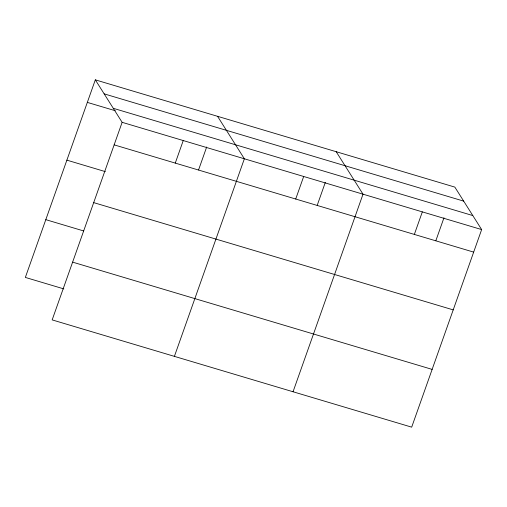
<?xml version="1.0" encoding="UTF-8"?>
<svg xmlns="http://www.w3.org/2000/svg" width="507" height="507" viewBox="0 0 507 507"><rect width="100%" height="100%" fill="white"/><g stroke="black" fill="none" stroke-linecap="round" stroke-linejoin="round"><path stroke-width="0.76" d="M95.316 79.846L122.13 122.32L52.164 319.898L411.684 427.154L481.65 229.576L454.836 187.102L95.316 79.846L25.35 277.424L63.831 288.901M175.27 163.096L183.249 140.553M198.554 169.959L206.685 146.998M174.402 356.364L244.368 158.786L217.554 116.312M295.708 199.029L303.687 176.487M317.198 205.354L325.323 182.393M293.046 391.759L363.012 194.181L336.192 151.707M414.346 234.424L422.331 211.882M435.836 240.749L443.967 217.795M104.163 93.858L463.683 201.121M113.283 108.302L472.803 215.564M87.331 102.389L115.254 110.716M122.13 122.32L481.65 229.576M114.151 144.863L473.665 252.118M66.88 160.149L105.361 171.632M93.694 202.623L453.214 309.885M45.807 219.658L83.535 230.913M72.621 262.138L432.135 369.394"/></g></svg>
